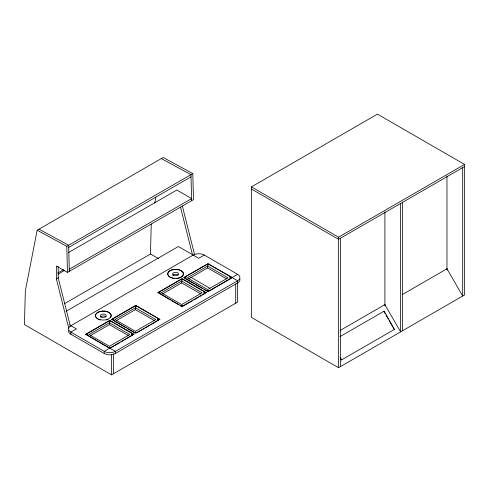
<?xml version="1.0" encoding="UTF-8"?>
<svg xmlns="http://www.w3.org/2000/svg" width="489" height="489" viewBox="0 0 489 489"><rect width="100%" height="100%" fill="white"/><g stroke="black" fill="none" stroke-linecap="round" stroke-linejoin="round"><path stroke-width="0.73" d="M151.254 224.066L150.465 254.029L64.517 303.651M68.729 328.095L56.357 278.864L56.357 266.004L67.464 272.416L193.479 199.665L192.807 173.583L163.173 157.501L37.158 230.252L25.342 290.869L24.45 324.58L111.547 374.861L237.562 302.11L237.562 282.171M154.744 203.076L155.912 197.098M37.158 230.252L66.797 246.334L192.807 173.583M68.704 247.434L191.01 176.822M68.374 252.636L176.798 190.038L191.627 198.595L191.627 200.734L190.954 174.652L161.321 158.57M57.806 272.978L63.759 269.543M58.136 274.14L64.75 270.325M191.627 198.595L69.316 269.207L69.316 271.346L68.649 245.264L39.01 229.182M56.357 278.864L58.209 277.795L58.209 266.45M251.438 186.89L377.453 114.139L464.55 164.42L464.55 294.953L338.535 367.704L251.438 317.416L251.438 186.89L338.535 237.177L464.55 164.42M65.972 311.407L178.363 246.517L198.748 258.284L204.304 255.075L237.66 274.335A7.861 4.542 0 0 1 237.66 280.753L237.66 282.893L115.355 353.504A7.861 4.542 0 0 1 104.236 353.504L70.881 334.25A7.861 4.542 0 0 1 68.643 330.448M113.705 346.169L109.793 348.425L85.703 334.25L109.793 320.338L133.888 334.25L120.862 342.031M125.973 327.807L111.651 319.268L135.74 305.362L159.83 319.268L151.364 324.427M170.349 299.934L157.978 292.52L182.067 278.614L206.156 292.52L202.25 295.044M232.104 277.544L208.014 263.901L183.919 277.544L208.014 263.632L237.66 280.753L115.355 351.365A7.861 4.542 0 0 1 104.236 351.365L70.881 332.11A7.861 4.542 0 0 1 70.881 325.686L193.186 255.075A7.861 4.542 0 0 1 204.304 255.075M85.703 334.519L109.793 320.607L133.888 334.519M111.651 319.537L135.74 305.631L159.83 319.537M157.978 292.789L182.067 278.883L206.156 292.789M109.426 322.746L89.041 334.519L109.426 346.285L129.811 334.519L109.426 322.746L109.426 324.617L90.355 335.631M135.367 307.77L114.982 319.537L135.367 331.304L155.753 319.537L135.367 307.77L135.367 309.641L154.438 320.65M181.7 281.022L161.315 292.789L181.7 304.561L202.079 292.789L181.7 281.022L181.7 282.893L200.765 293.901M207.642 266.04L187.256 277.813L207.642 289.58L228.027 277.813L207.642 266.04L207.642 267.917L188.571 278.926M116.296 320.65L135.367 309.641M162.629 293.901L181.7 282.893M133.888 334.25L104.236 351.365L104.236 353.504M111.651 319.268L135.74 333.18L159.83 319.268M157.978 292.52L182.067 306.432L206.156 292.52M183.919 277.544L208.014 291.45L237.66 274.335M115.007 345.417L119.56 342.783M137.042 332.691L141.602 330.063M142.904 329.311L144.206 328.559M145.508 327.807L150.062 325.179M180.117 305.57L182.067 306.701L192.483 300.686M193.791 299.934L198.345 297.3M199.646 296.548L200.948 295.796M204.102 289.464L208.014 291.719L231.45 278.186M464.55 166.56L338.535 239.317L251.438 189.029M340.375 330.326L384.892 304.629L400.619 331.86L400.619 203.473M402.459 294.488L446.97 268.785L462.698 296.022L462.698 167.629M339.904 336.689L384.134 311.151L394.403 329.433L341.475 359.953L340.356 358.009M383.816 311.322L384.134 311.151M207.642 267.917L226.713 278.926M150.588 254.035L158.509 258.608M190.838 277.275L209.977 288.321M184.573 278.186L194.341 283.828M195.643 284.58L202.801 288.712M171.651 300.686L178.815 304.818M127.274 328.559L135.086 333.07M109.426 324.617L128.497 335.631M69.591 324.947L76.437 328.901L70.881 332.11L70.881 334.25M85.703 334.25L115.355 351.365L115.355 353.504M383.804 311.304L385.314 313.914M386.059 315.209L388.303 319.097M389.055 320.393L394.287 329.464M340.124 357.312L341.591 359.922M446.97 268.785L447.337 270.001M384.892 304.629L385.253 305.845M182.373 206.107L194.555 254.61M180.52 207.177L192.519 254.946M58.209 277.795L70.398 326.291M66.797 246.334L67.464 272.416M446.97 176.028L446.97 269.47M402.471 202.403L402.471 330.79M384.904 211.871L384.904 305.319M340.393 238.247L340.393 366.634M338.535 237.177L338.535 367.704M235.71 283.981L235.71 303.18M113.399 353.853L113.399 373.792M111.547 354.189L111.547 374.861M172.727 275.515A2.946 1.699 0 0 1 175.166 274.256A2.946 1.699 0 0 1 178.118 275.069M100.526 317.104A2.946 1.699 0 0 1 103.136 315.967A2.946 1.699 0 0 1 105.966 316.921M174.775 278.528A7.861 4.542 0 0 1 168.088 272.642A7.861 4.542 0 0 1 179.426 270.05A7.861 4.542 0 0 1 181.523 276.988M181.052 277.275A7.861 4.542 0 0 1 179.402 277.978M178.791 278.155A7.861 4.542 0 0 1 176.138 278.541M239.897 279.091A7.861 4.542 0 0 1 237.66 282.893M97.067 318.51A7.861 4.542 0 0 1 102.299 311.255A7.861 4.542 0 0 1 110.569 317.502M108.087 319.36A7.861 4.542 0 0 1 106.309 319.953M100.288 319.947A7.861 4.542 0 0 1 97.5 318.816M131.547 334.476L132.519 334.555L131.547 334.476M157.489 319.494L158.46 319.58L157.489 319.494M203.821 292.746L204.793 292.832L203.852 292.679M229.763 277.77L230.735 277.85L229.763 277.77M109.31 347.3L110.276 347.41L109.353 347.233M135.257 332.324C136.083 333.443 136.553 331.426 135.257 332.324M181.584 305.576C182.415 306.695 182.88 304.678 181.584 305.576M207.532 290.594C208.357 291.713 208.821 289.702 207.532 290.594M87.079 334.452C87.849 335.588 88.417 333.584 87.079 334.452M113.026 319.47C113.79 320.607 114.365 318.602 113.026 319.47M159.353 292.728C160.117 293.858 160.692 291.86 159.353 292.728M185.294 277.746C186.064 278.883 186.633 276.878 185.294 277.746M109.347 321.615C110.062 322.764 110.716 320.772 109.347 321.615M135.288 306.64C136.009 307.789 136.663 305.796 135.288 306.64M181.615 279.891C182.336 281.041 182.99 279.048 181.615 279.891M207.562 264.916C208.277 266.065 208.937 264.066 207.562 264.916M173.522 275.228A2.946 1.699 0 0 0 178.436 274.433A2.946 1.699 0 0 0 174.787 272.373A2.946 1.699 0 0 0 173.522 275.228M101.651 317.165A2.946 1.699 0 0 0 106.247 315.882A2.946 1.699 0 0 0 102.024 314.225A2.946 1.699 0 0 0 101.651 317.165M171.541 277.691A7.861 4.542 0 0 0 183.442 273.871A7.861 4.542 0 0 0 171.761 269.83A7.861 4.542 0 0 0 171.541 277.691M98.515 319.121A7.861 4.542 0 0 0 111.101 316.126A7.861 4.542 0 0 0 100.312 311.328A7.861 4.542 0 0 0 98.515 319.121"/></g></svg>
